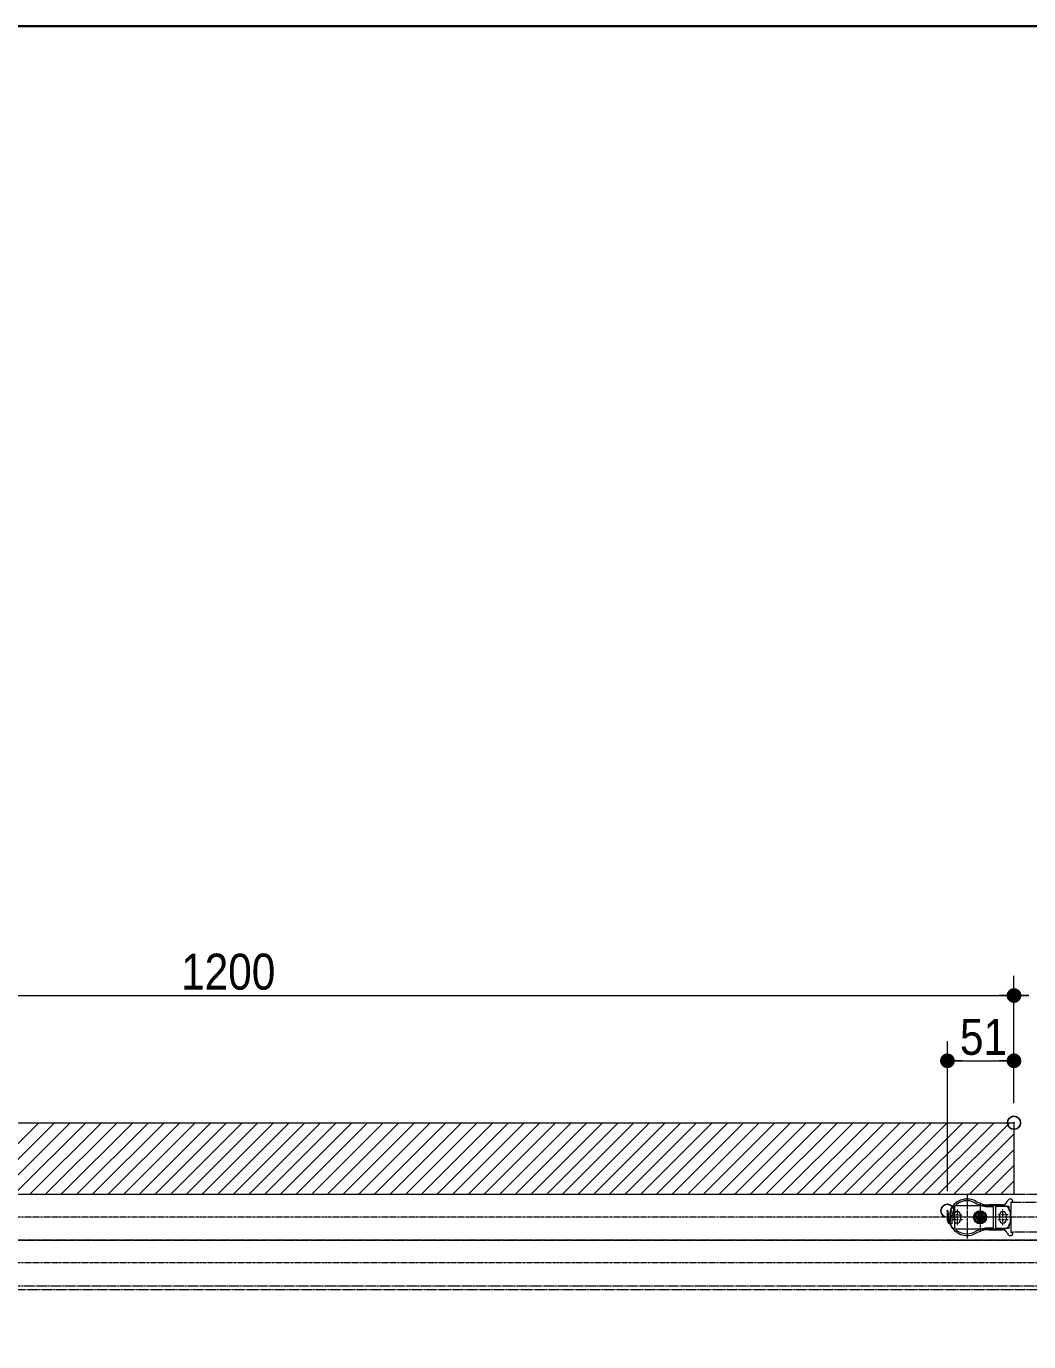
# Model space of a CAD drawing. Units: millimetres, scale not verified. Extents: x -4547 to 4547, y -2305 to 2305.
# Drawn here: x -3785 to -3017, y 1048 to 2056 of the extents above; entities that cross this region are included whole.
import ezdxf
from ezdxf.enums import TextEntityAlignment as Align

# ---------------------------------------------------------------- set-up
doc = ezdxf.new("R2010")
doc.units = ezdxf.units.MM
doc.header["$LTSCALE"] = 20
doc.header["$PDMODE"] = 32
doc.header["$PDSIZE"] = 10
doc.linetypes.add('USER1', pattern=[2.91, 1.76, -0.4, 0.35, -0.4])
doc.linetypes.add('USER2', pattern=[10.5, 8, -0.5, 0.5, -0.5, 0.5, -0.5])
for name, color, linetype, lineweight in [('0-0_1図面枠', 7, 'Continuous', 20), ('0-1_3一般', 7, 'Continuous', 15), ('0-2_2寸法-1', 7, 'Continuous', 15), ('0-3_0', 7, 'Continuous', 25)]:
    doc.layers.add(name, color=color, linetype=linetype, lineweight=lineweight)
doc.layers.add('0-4_Defpoints', color=7, linetype='Continuous')
doc.styles.add('ＭＳ Ｐゴシック', font='')
doc.styles.get('ＭＳ Ｐゴシック').set_extended_font_data('MS PGothic')

# ---------------------------------------------------------------- blocks, each defined once
blk = doc.blocks.new('グループ-2')
at = {"layer": '0-0_1図面枠', "lineweight": 35}
blk.add_lwpolyline([(-60000, 41550), (60000, 41550), (60000, -41550), (-60000, -41550)], close=True, dxfattribs=at)
blk = doc.blocks.new('図面枠')
at = {"layer": '0-0_1図面枠'}
blk.add_blockref('グループ-2', (0, 0), dxfattribs=at)
blk = doc.blocks.new('グループ-10')
at = {"layer": '0-1_3一般'}
for p, q in [((-34634.5, 23470), (-33914.5, 23470)), ((-34734.5, 23210), (-34734.5, 23370)), ((-34674.5, 23330), (-34674.5, 23250)), ((-34574.5, 23330), (-34574.5, 23250)), ((-33974.5, 23330), (-33974.5, 23250)), ((-33874.5, 23330), (-33874.5, 23250)), ((-33814.5, 23370), (-33814.5, 23210)), ((-33914.5, 23110), (-34634.5, 23110))]:
    blk.add_line(p, q, dxfattribs=at)
at = {"layer": '0-1_3一般', "linetype": 'USER1'}
for p, q in [((-34624.5, 23410), (-34624.5, 23170)), ((-34274.5, 23510), (-34274.5, 23230)), ((-34274.5, 23405), (-34274.5, 23175)), ((-33924.5, 23170), (-33924.5, 23410)), ((-34074.5, 23290), (-34774.5, 23290)), ((-34704.5, 23330), (-34544.5, 23330)), ((-34544.5, 23250), (-34704.5, 23250)), ((-34389.5, 23290), (-34159.5, 23290)), ((-34334.5, 23290), (-34214.5, 23290)), ((-34274.5, 23350), (-34274.5, 23230)), ((-34274.5, 23230), (-34274.5, 23070)), ((-33774.5, 23290), (-34074.5, 23290)), ((-33844.5, 23330), (-34004.5, 23330)), ((-33844.5, 23250), (-34004.5, 23250))]:
    blk.add_line(p, q, dxfattribs=at)
at = {"layer": '0-1_3一般', "linetype": 'USER2'}
for p, q in [((-34274.5, 23185), (-34274.5, 23395)), ((-34169.5, 23290), (-34379.5, 23290))]:
    blk.add_line(p, q, dxfattribs=at)
at = {"layer": '0-1_3一般'}
for radius in [100, 85, 42]:
    blk.add_circle((-34274.5, 23290), radius, dxfattribs=at)
at = {"layer": '0-1_3一般', "linetype": 'USER2'}
for radius in [95, 80, 70, 50, 50, 30, 20]:
    blk.add_circle((-34274.5, 23290), radius, dxfattribs=at)
at = {"layer": '0-1_3一般'}
for centre, radius, start, end in [((-34634.5, 23370), 100, 90, 180), ((-33914.5, 23370), 100, 0, 90), ((-34634.5, 23210), 100, 180, 270), ((-34624.5, 23330), 50, 0, 180), ((-34624.5, 23250), 50, 180, 0), ((-33924.5, 23330), 50, 0, 180), ((-33924.5, 23250), 50, 180, 0), ((-33914.5, 23210), 100, 270, 0)]:
    blk.add_arc(centre, radius, start, end, dxfattribs=at)
blk = doc.blocks.new('グループ-16')
at = {"layer": '0-1_3一般'}
for p, q in [((-34724.5, 23406.2), (-34724.5, 23390)), ((-34666.5, 23456.3), (-34666.5, 23450.2)), ((-34666.5, 23450.2), (-34666.5, 23129.9)), ((-33934.5, 23480), (-34136.4, 23480)), ((-34136.4, 23454), (-34080.5, 23454)), ((-34074.5, 23448), (-34074.5, 23300)), ((-34034.5, 23132), (-34034.5, 23448)), ((-33834.5, 23454), (-34028.5, 23454)), ((-33828.5, 23398), (-33828.5, 23448)), ((-33804.5, 23570), (-33810.8, 23570)), ((-33804.5, 23524), (-33804.5, 23398)), ((-33774.5, 23524), (-33804.5, 23524)), ((-33774.5, 23524), (-33774.5, 23540)), ((-34724.5, 23390), (-34706.5, 23390)), ((-34696.5, 23290), (-34706.5, 23280)), ((-34706.5, 23280), (-34706.5, 23190)), ((-34074.5, 23300), (-34064.5, 23290)), ((-34064.5, 23290), (-34074.5, 23280)), ((-34074.5, 23280), (-34074.5, 23140)), ((-33810.5, 23392), (-33822.5, 23392)), ((-34706.5, 23190), (-34724.5, 23190)), ((-34724.5, 23173.8), (-34724.5, 23190)), ((-34666.5, 23123.7), (-34666.5, 23129.9)), ((-34080.5, 23126), (-34136.4, 23126)), ((-34136.4, 23100), (-33934.5, 23100)), ((-34074.5, 23140), (-34074.5, 23132)), ((-34028.5, 23126), (-33834.5, 23126)), ((-33828.5, 23132), (-33828.5, 23182)), ((-33810.5, 23188), (-33822.5, 23188)), ((-33810.8, 23010), (-33804.5, 23010)), ((-33804.5, 23182), (-33804.5, 23056)), ((-33804.5, 23056), (-33774.5, 23056)), ((-33774.5, 23040), (-33774.5, 23056))]:
    blk.add_line(p, q, dxfattribs=at)
at = {"layer": '0-1_3一般', "linetype": 'USER1'}
for p, q in [((-34696.5, 23290), (-34802.5, 23290)), ((-34643.2, 23290), (-34696.5, 23290)), ((-34064.5, 23290), (-34643.2, 23290)), ((-34013, 23290), (-34064.5, 23290)), ((-33734.5, 23290), (-34013, 23290)), ((-34474.5, 23010), (-34474.5, 22930))]:
    blk.add_line(p, q, dxfattribs=at)
at = {"layer": '0-1_3一般', "linetype": 'USER2'}
for p, q in [((-34774.5, 23390), (-34768.5, 23390)), ((-34774.5, 23240), (-34774.5, 23390)), ((-34768.5, 23390), (-34760.2, 23238.2)), ((-34728.3, 23206), (-34726.5, 23206)), ((-34726.5, 23206), (-34726.5, 23390)), ((-34726.5, 23390), (-34724.5, 23390)), ((-34726.5, 23190), (-34726.5, 23206)), ((-34724.5, 23190), (-34726.5, 23190))]:
    blk.add_line(p, q, dxfattribs=at)
at = {"layer": '0-1_3一般', "linetype": 'USER1'}
blk.add_lwpolyline([(-34474.5, 23650), (-34474.5, 23570), (-34474.5, 23010)], dxfattribs=at)
at = {"layer": '0-1_3一般'}
blk.add_lwpolyline([(-34706.5, 23390), (-34706.5, 23300), (-34696.5, 23290)], dxfattribs=at)
for centre, radius, start, end in [((-34684.5, 23406.2), 40, 151.04498, 180), ((-34474.5, 23290), 280, 60.18635, 151.04498), ((-34474.5, 23290), 254, 60.18635, 139.10455), ((-34136.4, 23880), 426, 240.18635, 270), ((-34136.4, 23880), 400, 240.18635, 270), ((-34080.5, 23448), 6, 0, 90), ((-34028.5, 23448), 6, 90, 180), ((-33934.5, 23560), 80, 270, 342.07979), ((-33810.8, 23520), 50, 90, 162.07979), ((-33834.5, 23448), 6, 0, 90), ((-33822.5, 23398), 6, 180, 270), ((-33810.5, 23398), 6, 270, 0), ((-33804.5, 23540), 30, 0, 90), ((-34684.5, 23173.8), 40, 180, 208.95502), ((-34474.5, 23290), 280, 208.95502, 299.81365), ((-34474.5, 23290), 254, 220.89545, 299.81365), ((-34136.4, 22700), 426, 90, 119.81365), ((-34136.4, 22700), 400, 90, 119.81365), ((-34080.5, 23132), 6, 270, 0), ((-34028.5, 23132), 6, 180, 270), ((-33934.5, 23020), 80, 17.92021, 90), ((-33810.8, 23060), 50, 197.92021, 270), ((-33834.5, 23132), 6, 270, 0), ((-33822.5, 23182), 6, 90, 180), ((-33810.5, 23182), 6, 0, 90), ((-33804.5, 23040), 30, 270, 0)]:
    blk.add_arc(centre, radius, start, end, dxfattribs=at)
at = {"layer": '0-1_3一般', "linetype": 'USER2'}
for centre, radius, start, end in [((-34725.5, 23239), 49, 178.83086, 268.83086), ((-34727.3, 23239), 33, 181.3722, 268.26136)]:
    blk.add_arc(centre, radius, start, end, dxfattribs=at)
blk = doc.blocks.new('グループ-32')
at = {"layer": '0-1_3一般', "linetype": 'USER1'}
for p, q in [((12295.5, 23290), (-57854.5, 23290)), ((12295.5, 22590), (-57854.5, 22590))]:
    blk.add_line(p, q, dxfattribs=at)
at = {"layer": '0-1_3一般', "linetype": 'USER2'}
for p, q in [((12195.5, 22940), (-57754.5, 22940)), ((-57754.5, 22240), (12195.5, 22240))]:
    blk.add_line(p, q, dxfattribs=at)
blk.add_lwpolyline([(12195.5, 23640), (-57754.5, 23640), (-57754.5, 22940), (12195.5, 22940)], close=True, dxfattribs=at)
blk = doc.blocks.new('グループ-33')
at = {"layer": '0-1_3一般'}
for p, q in [((-57754.5, 24740), (-33754.5, 24740)), ((-33804.5, 23570), (-33810.8, 23570))]:
    blk.add_line(p, q, dxfattribs=at)
at = {"layer": '0-1_3一般', "lineweight": 5}
for p, q in [((-49800, 23640), (-48700, 24740)), ((-49560, 23640), (-48460, 24740)), ((-49320, 23640), (-48220, 24740)), ((-49080, 23640), (-47980, 24740)), ((-48840, 23640), (-47740, 24740)), ((-48600, 23640), (-47500, 24740)), ((-48360, 23640), (-47260, 24740)), ((-48120, 23640), (-47020, 24740)), ((-47880, 23640), (-46780, 24740)), ((-47640, 23640), (-46540, 24740)), ((-47400, 23640), (-46300, 24740)), ((-47160, 23640), (-46060, 24740)), ((-46920, 23640), (-45820, 24740)), ((-46680, 23640), (-45580, 24740)), ((-46440, 23640), (-45340, 24740)), ((-46200, 23640), (-45100, 24740)), ((-45960, 23640), (-44860, 24740)), ((-45720, 23640), (-44620, 24740)), ((-45480, 23640), (-44380, 24740)), ((-45240, 23640), (-44140, 24740)), ((-45000, 23640), (-43900, 24740)), ((-44760, 23640), (-43660, 24740)), ((-44520, 23640), (-43420, 24740)), ((-44280, 23640), (-43180, 24740)), ((-44040, 23640), (-42940, 24740)), ((-43800, 23640), (-42700, 24740)), ((-43560, 23640), (-42460, 24740)), ((-43320, 23640), (-42220, 24740)), ((-43080, 23640), (-41980, 24740)), ((-42840, 23640), (-41740, 24740)), ((-42600, 23640), (-41500, 24740)), ((-42360, 23640), (-41260, 24740)), ((-42120, 23640), (-41020, 24740)), ((-41880, 23640), (-40780, 24740)), ((-41640, 23640), (-40540, 24740)), ((-41400, 23640), (-40300, 24740)), ((-41160, 23640), (-40060, 24740)), ((-40920, 23640), (-39820, 24740)), ((-40680, 23640), (-39580, 24740)), ((-40440, 23640), (-39340, 24740)), ((-40200, 23640), (-39100, 24740)), ((-39960, 23640), (-38860, 24740)), ((-39720, 23640), (-38620, 24740)), ((-39480, 23640), (-38380, 24740)), ((-39240, 23640), (-38140, 24740)), ((-39000, 23640), (-37900, 24740)), ((-38760, 23640), (-37660, 24740)), ((-38520, 23640), (-37420, 24740)), ((-38280, 23640), (-37180, 24740)), ((-38040, 23640), (-36940, 24740)), ((-37800, 23640), (-36700, 24740)), ((-37560, 23640), (-36460, 24740)), ((-37320, 23640), (-36220, 24740)), ((-37080, 23640), (-35980, 24740)), ((-36840, 23640), (-35740, 24740)), ((-36600, 23640), (-35500, 24740)), ((-36360, 23640), (-35260, 24740)), ((-36120, 23640), (-35020, 24740)), ((-35880, 23640), (-34780, 24740)), ((-35640, 23640), (-34540, 24740)), ((-35400, 23640), (-34300, 24740)), ((-35160, 23640), (-34060, 24740)), ((-34920, 23640), (-33820, 24740)), ((-34680, 23640), (-33754.5, 24565.5)), ((-34440, 23640), (-33754.5, 24325.5)), ((-34200, 23640), (-33754.5, 24085.5)), ((-33960, 23640), (-33754.5, 23845.5))]:
    blk.add_line(p, q, dxfattribs=at)
at = {"layer": '0-1_3一般'}
blk.add_lwpolyline([(-33754.5, 24740), (-33754.5, 23640), (-57754.5, 23640)], dxfattribs=at)
blk = doc.blocks.new('グループ-35')
at = {"layer": '0-1_3一般', "linetype": 'USER2'}
for p, q in [((-33804.5, 23520), (-11744.5, 23520)), ((-33804.5, 23520), (-33804.5, 23060)), ((-11744.5, 23060), (-11744.5, 23520)), ((-11744.5, 23060), (-33804.5, 23060))]:
    blk.add_line(p, q, dxfattribs=at)
blk = doc.blocks.new('グループ-37')
at = {"layer": '0-1_3一般', "linetype": 'USER2'}
for p, q in [((-57754.5, 22240), (12195.5, 22240)), ((12195.5, 22180), (-57754.5, 22180))]:
    blk.add_line(p, q, dxfattribs=at)
at = {"layer": '0-1_3一般'}
for name in ['グループ-33', 'グループ-32', 'グループ-16', 'グループ-10', 'グループ-35']:
    blk.add_blockref(name, (0, 0), dxfattribs=at)
blk = doc.blocks.new('_Dot')
at = {"layer": '0-3_0'}
blk.add_line((-10, 0), (-20, 0), dxfattribs=at)
for points in [[(0, 0), (-10, 0), (-9.92, 1.25)], [(0, 0), (-9.92, -1.25), (-10, 0)], [(0, 0), (-9.92, 1.25), (-9.69, 2.49)], [(0, 0), (-9.69, -2.49), (-9.92, -1.25)], [(0, 0), (-9.69, 2.49), (-9.3, 3.68)], [(0, 0), (-9.3, -3.68), (-9.69, -2.49)], [(0, 0), (-9.3, 3.68), (-8.76, 4.82)], [(0, 0), (-8.76, -4.82), (-9.3, -3.68)], [(0, 0), (-8.76, 4.82), (-8.09, 5.88)], [(0, 0), (-8.09, -5.88), (-8.76, -4.82)], [(0, 0), (-8.09, 5.88), (-7.29, 6.85)], [(0, 0), (-7.29, -6.85), (-8.09, -5.88)], [(0, 0), (-7.29, 6.85), (-6.37, 7.71)], [(0, 0), (-6.37, -7.71), (-7.29, -6.85)], [(0, 0), (-6.37, 7.71), (-5.36, 8.44)], [(0, 0), (-5.36, -8.44), (-6.37, -7.71)], [(0, 0), (-5.36, 8.44), (-4.26, 9.05)], [(0, 0), (-4.26, -9.05), (-5.36, -8.44)], [(0, 0), (-4.26, 9.05), (-3.09, 9.51)], [(0, 0), (-3.09, -9.51), (-4.26, -9.05)], [(0, 0), (-3.09, 9.51), (-1.87, 9.82)], [(0, 0), (-1.87, -9.82), (-3.09, -9.51)], [(0, 0), (-1.87, 9.82), (-0.63, 9.98)], [(0, 0), (-0.63, -9.98), (-1.87, -9.82)], [(0, 0), (-0.63, 9.98), (0.63, 9.98)], [(0, 0), (0.63, -9.98), (-0.63, -9.98)], [(0, 0), (0.63, 9.98), (1.87, 9.82)], [(0, 0), (1.87, 9.82), (3.09, 9.51)], [(0, 0), (3.09, 9.51), (4.26, 9.05)], [(0, 0), (4.26, 9.05), (5.36, 8.44)], [(0, 0), (5.36, 8.44), (6.37, 7.71)], [(0, 0), (6.37, 7.71), (7.29, 6.85)], [(0, 0), (7.29, 6.85), (8.09, 5.88)], [(0, 0), (8.09, 5.88), (8.76, 4.82)], [(0, 0), (8.76, 4.82), (9.3, 3.68)], [(0, 0), (9.3, 3.68), (9.69, 2.49)], [(0, 0), (9.69, 2.49), (9.92, 1.25)], [(0, 0), (9.92, 1.25), (10, 0)], [(0, 0), (1.87, -9.82), (0.63, -9.98)], [(0, 0), (3.09, -9.51), (1.87, -9.82)], [(0, 0), (4.26, -9.05), (3.09, -9.51)], [(0, 0), (5.36, -8.44), (4.26, -9.05)], [(0, 0), (6.37, -7.71), (5.36, -8.44)], [(0, 0), (7.29, -6.85), (6.37, -7.71)], [(0, 0), (8.09, -5.88), (7.29, -6.85)], [(0, 0), (8.76, -4.82), (8.09, -5.88)], [(0, 0), (9.3, -3.68), (8.76, -4.82)], [(0, 0), (9.69, -2.49), (9.3, -3.68)], [(0, 0), (9.92, -1.25), (9.69, -2.49)], [(0, 0), (10, 0), (9.92, -1.25)]]:
    blk.add_solid(points, dxfattribs=at)

msp = doc.modelspace()

# ---------------------------------------------------------------- linework, layer by layer
at = {"layer": '0-2_2寸法-1'}
for p, q in [((-3028.35, 1278.11), (-3028.35, 1328.11)), ((-3028.35, 1278.11), (-3028.35, 1328.11)), ((-4217.09, 1313.11), (-3039.6, 1313.11)), ((-3079.35, 1163.11), (-3079.35, 1278.11)), ((-3028.35, 1230.61), (-3028.35, 1278.11)), ((-3068.09, 1263.11), (-3039.6, 1263.11))]:
    msp.add_line(p, q, dxfattribs=at)
at = {"layer": '0-4_Defpoints'}
for p in [(-3028.35, 1313.11), (-3028.35, 1263.11), (-3028.35, 1215.61), (-3079.35, 1148.11)]:
    msp.add_point(p, dxfattribs=at)

# ---------------------------------------------------------------- block references
at = {"layer": '0-0_1図面枠', "xscale": 0.05, "yscale": 0.05}
msp.add_blockref('図面枠', (-1340.62, -21.39), dxfattribs=at)
at = {"layer": '0-1_3一般', "xscale": 0.05, "yscale": 0.05}
msp.add_blockref('グループ-37', (-1340.62, -21.39), dxfattribs=at)
at = {"layer": '0-2_2寸法-1', "xscale": 0.5627563, "yscale": 0.5627563}
for p in [(-3028.35, 1313.11), (-3028.35, 1263.11)]:
    msp.add_blockref('_Dot', p, dxfattribs=at)
at = {"layer": '0-2_2寸法-1', "xscale": 0.5627563, "yscale": 0.5627563, "rotation": 180}
for p in [(-3028.35, 1313.11), (-3079.35, 1263.11)]:
    msp.add_blockref('_Dot', p, dxfattribs=at)

# ---------------------------------------------------------------- texts
at = {"layer": '0-2_2寸法-1', "style": 'ＭＳ Ｐゴシック', "width": 0.9}
for s, p in [('1200', (-3666.53, 1309.39)), ('51', (-3069.77, 1259.39))]:
    msp.add_text(s, height=27.57, dxfattribs=at).set_placement(p, align=Align.BOTTOM_LEFT)

doc.saveas('drawing.dxf')
